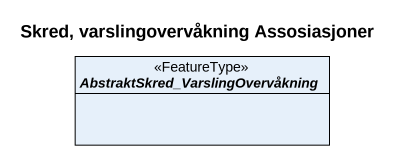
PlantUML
@startuml
title Skred, varslingovervåkning Assosiasjoner
hide circle
hide empty members
abstract class "AbstraktSkred_VarslingOvervåkning" as AbstraktSkred <<FeatureType>>
@enduml
